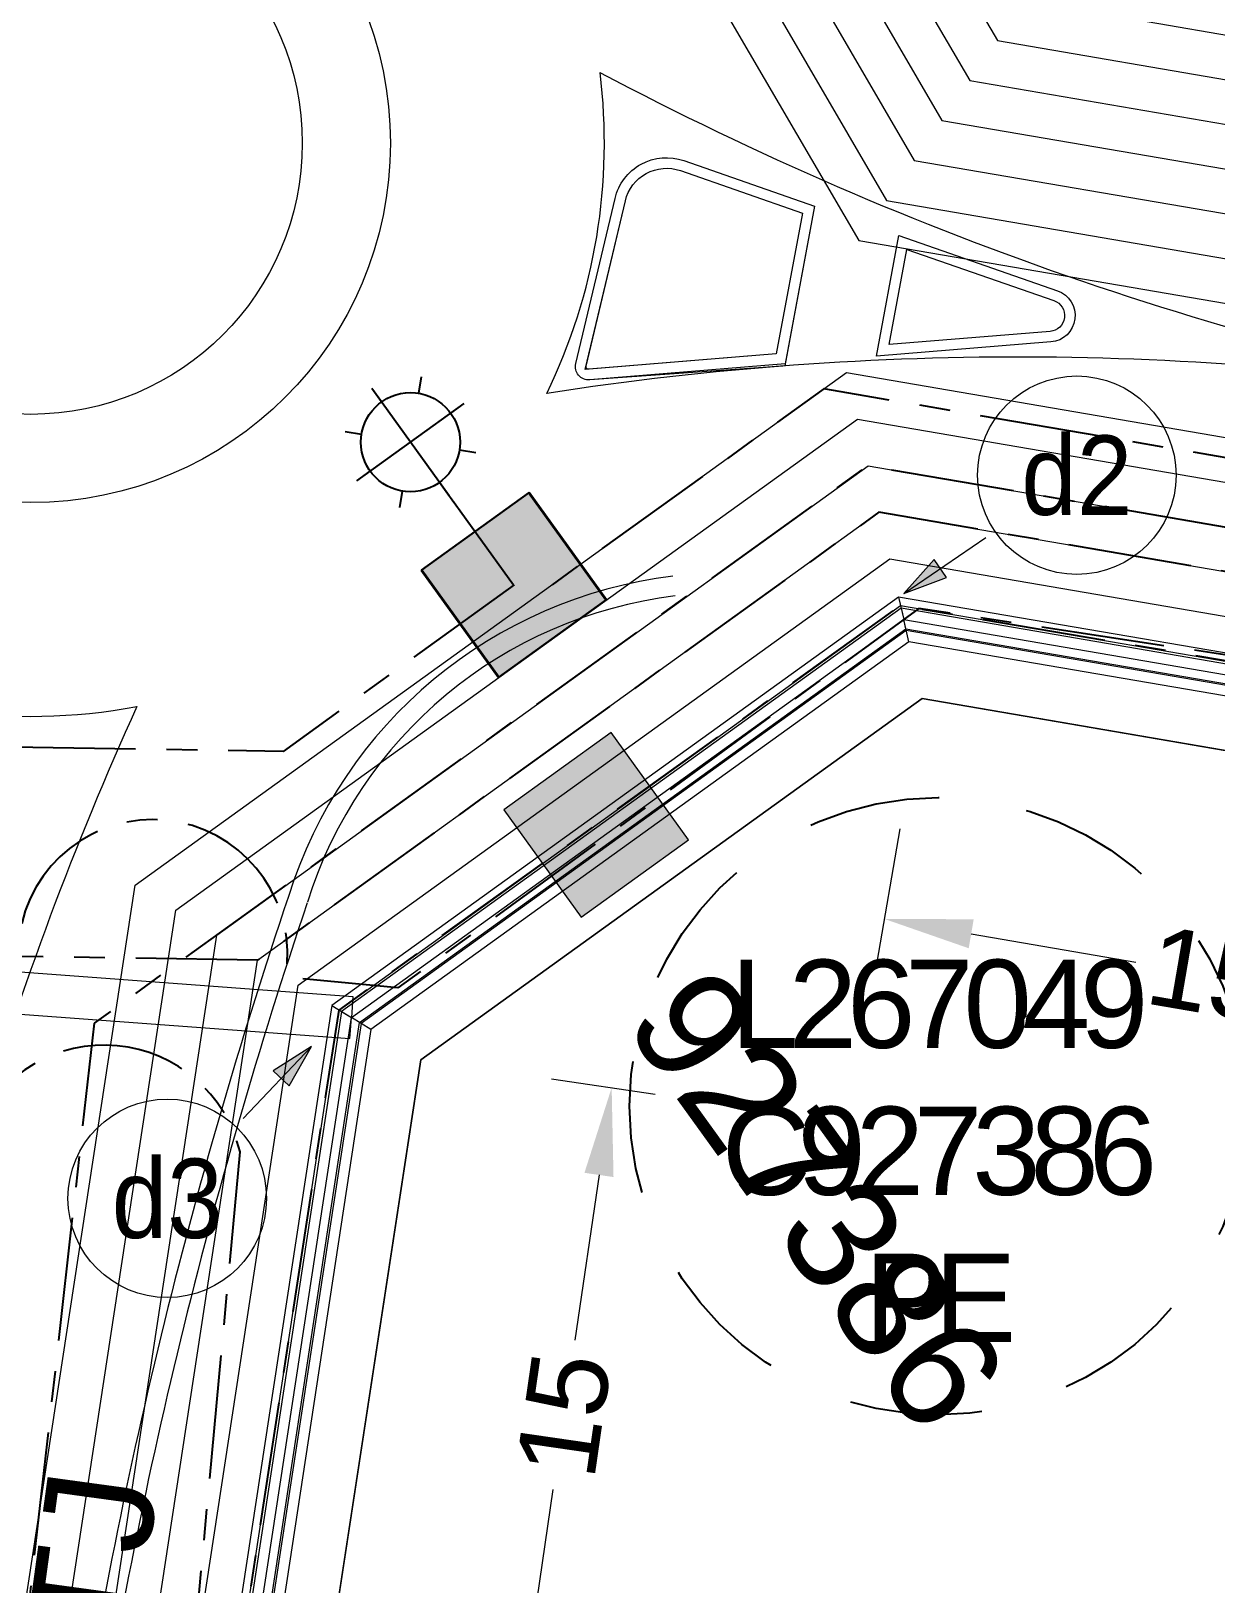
# Model space of a CAD drawing. Header units: metres. Extents: x 264965 to 265706, y 6180501 to 6181430.
# Drawn here: x 265348.45 to 265375.32, y 6180977.81 to 6181013.03 of the extents above; entities that cross this region are included whole.
import ezdxf
from ezdxf.enums import TextEntityAlignment as Align

# ---------------------------------------------------------------- set-up
doc = ezdxf.new("R2010")
doc.units = ezdxf.units.M
doc.linetypes.add('Cable Exist UG', pattern=[7, 4, -1, 1, -1])
doc.linetypes.add('Dash', pattern=[5, 3, -2])
doc.layers.get('0').update_dxf_attribs({"color": 6})
for name, color, linetype, lineweight in [('_User Miscellaneous1', 30, 'Continuous', 13), ('_User Miscellaneous10', 241, 'Continuous', 13), ('_User Miscellaneous3', 51, 'Continuous', 13), ('_User Miscellaneous8', 196, 'Continuous', 13), ('_User_HV_Exist', 1, 'Continuous', 25), ('_User_LV_Exist', 5, 'Continuous', 25), ('_User_SL_Exist', 4, 'Continuous', 25), ('Cadastre Developer_SP_NEW', 92, 'Continuous', 15)]:
    doc.layers.add(name, color=color, linetype=linetype, lineweight=lineweight)
doc.layers.add('_User Miscellaneous12', color=252, linetype='Continuous', lineweight=13, plot=False, transparency=0.5)
doc.layers.add('Equip_SP_SL_EXT', color=7, linetype='Continuous')
doc.styles.add('COLUMN_LABEL', font='arial.ttf', dxfattribs={"height": 2})
doc.styles.add('POLE_LABEL', font='arial.ttf', dxfattribs={"height": 2})
doc.styles.add('SL_LABEL', font='arial.ttf', dxfattribs={"height": 2})
doc.styles.get("Standard").update_dxf_attribs({"font": 'arial.ttf'})
doc.linetypes.add('Cable New UG', pattern='A,6,-0.05,["X",Standard,S=1.8,R=0,X=0,Y=-0.94],-1.8', length=7.85)
doc.dimstyles.new('1.8mm_1_1000', dxfattribs={"dimtxt": 1.8, "dimasz": 2, "dimexe": 1, "dimexo": 3, "dimgap": 0.5, "dimtad": 0, "dimtoh": 1, "dimlfac": -1, "dimzin": 12, "dimdsep": 46, "dimtxsty": 'Standard', "dimcen": 1, "dimclrd": 256, "dimclre": 256, "dimclrt": 256, "dimazin": 3, "dimtfac": 1, "dimtmove": 0, "dimatfit": 3, "dimfxl": 1, "dimtolj": 1, "dimtzin": 0, "dimlwd": -1, "dimlwe": -1, "dimarcsym": 0})

# ---------------------------------------------------------------- blocks, each defined once
blk = doc.blocks.new('*U834')
at = {"layer": 'Equip_SP_SL_EXT'}
h = blk.add_hatch(color=256, dxfattribs=at)
h.dxf.hatch_style = 1
h.paths.add_polyline_path([(-1.5, 1.5), (-1.5, -1.5), (1.5, -1.5), (1.5, 1.5)])
blk.add_lwpolyline([(-1.5, 1.5), (-1.5, -1.5), (1.5, -1.5), (1.5, 1.5)], close=True)
at = {"width": 0.9, "flags": 8}
blk.add_attdef('ASSET_NUM', text='', height=2, dxfattribs=at).set_placement((4, 2), align=Align.MIDDLE_LEFT)
at = {"flags": 1}
blk.add_attdef('Z', (-2.351, -1.813), '', height=0.2, rotation=270, dxfattribs=at)
at = {"flags": 9}
for tag, p in [('NOTES', (-2, -1.813)), ('SUBURB', (-1.8, -1.813)), ('STREETNAME', (-1.6, -1.813)), ('LOCATION', (-1.4, -1.813)), ('LEGEND', (-1.2, -1.813)), ('USAGE', (-1, -1.813)), ('STATE', (-0.8, -1.813)), ('OWNED_BY', (-0.6, -1.813)), ('COLUMN_TYPE', (-0.4, -1.813)), ('STREET_CODE', (-0.2, -1.813)), ('STRUCTURE_PLANT_NUMBER', (0.031, -1.813))]:
    blk.add_attdef(tag, text='', height=0.2, rotation=270, dxfattribs=at).set_placement(p, align=Align.MIDDLE_LEFT)
blk = doc.blocks.new('*U835')
for tag, height, rotation, flags, p in [('LANTNUMBER', 0.2, 270, 9, (-1.4, 2.6)), ('LOUTREACH', 0.2, 270, 9, (-1.4, 2.2)), ('LOUTREACHVOCAB', 0.2, 270, 9, (-1.4, 2)), ('LRATECODE', 0.2, 270, 9, (-1.4, 1.8)), ('LREMOVE', 0.2, 270, 9, (-1.4, 1.6)), ('LREPLACE', 0.2, 270, 9, (-1.4, 1.4)), ('LTYPE', 0.2, 270, 9, (-1.4, 1.2)), ('LTYPEVOCAB', 0.2, 270, 9, (-1.4, 1)), ('LEGEND', 0.2, 270, 9, (-1.4, 0.8)), ('SUBURB', 0.2, 270, 9, (-1.4, 0.6)), ('STREETNAME', 0.2, 270, 9, (-1.4, 0.4)), ('LOCATION', 0.2, 270, 9, (-1.4, 0.2)), ('LNEW', 0.2, 270, 9, (-6.4, 0)), ('LMASTVOCAB', 0.2, 270, 9, (-6.2, 0)), ('LMAST', 0.2, 270, 9, (-6, 0)), ('LLAMPVOCAB', 0.2, 270, 9, (-5.8, 0)), ('LLAMP', 0.2, 270, 9, (-5.6, 0)), ('LEXIST', 0.2, 270, 9, (-5.4, 0)), ('LCHARGE3PERCENT', 0.2, 270, 9, (-5.2, 0)), ('LCHARGE3', 0.2, 270, 9, (-5, 0)), ('LCHARGE2PERCENT', 0.2, 270, 9, (-4.8, 0)), ('LCHARGE2', 0.2, 270, 9, (-4.6, 0)), ('LCHARGE1PERCENT', 0.2, 270, 9, (-4.4, 0)), ('LCHARGE1', 0.2, 270, 9, (-4.2, 0)), ('LCATEGORY', 0.2, 270, 9, (-4, 0)), ('LBRACKETVOCAB', 0.2, 270, 9, (-3.8, 0)), ('LBRACKET', 0.2, 270, 9, (-3.6, 0)), ('LKINGHEIGHT', 0.2, 270, 9, (-3.4, 0)), ('CREPLACE', 0.2, 270, 9, (-3.2, 0)), ('CREMOVE', 0.2, 270, 9, (-3, 0)), ('CNUMBER', 0.2, 270, 9, (-2.8, 0)), ('CNEW', 0.2, 270, 9, (-2.6, 0)), ('CEXIST', 0.2, 270, 9, (-2.4, 0)), ('USAGE', 0.2, 270, 9, (-2.2, 0)), ('STATE', 0.2, 270, 9, (-2, 0)), ('OWNED_BY', 0.2, 270, 9, (-1.8, 0)), ('ORIENTATION', 0.2, 270, 9, (-1.6, 0)), ('OPERATING_VOLTAGE', 0.2, 270, 9, (-1.4, 0)), ('NOTES', 0.2, 270, 9, (-1.4, 0)), ('NO_PHASES', 0.2, 270, 9, (-1.2, 0)), ('LANTERN_TYPE', 0.2, 270, 9, (-1, 0)), ('LANTERN_PURPOSE', 0.2, 270, 9, (-0.8, 0)), ('CONTROL_TYPE', 0.2, 270, 9, (-0.6, 0)), ('CONSTRUCTED_VOLTAGE', 0.2, 270, 9, (-0.4, 0)), ('MAINTAINED_BY', 0.2, 270, 9, (-1.4, -0.663)), ('LNUMBER', 1, 300.7269, 8, (2.717, -6.528))]:
    blk.add_attdef(tag, text='', height=height, rotation=rotation, dxfattribs=dict(flags=flags)).set_placement(p, align=Align.MIDDLE_LEFT)
at = {"style": 'SL_LABEL'}
for tag, height, rotation, flags, p in [('STREET_CODE', 0.001, 270, 9, (0.001, 0)), ('ASSET_NUM', 1, 300.7269, 8, (4.436, -5.506))]:
    blk.add_attdef(tag, text='', height=height, rotation=rotation, dxfattribs=dict(at, flags=flags)).set_placement(p, align=Align.MIDDLE_LEFT)
for tag, p, height, flags in [('Z', (0, 0), 0.001, 1), ('OPERATED_BY', (-1.4, -0.407), 0.2, 9)]:
    blk.add_attdef(tag, p, '', height=height, rotation=270, dxfattribs=dict(flags=flags))
blk.add_wipeout([(2.906, -4.889), (1.674, -4.892), (0.593, -4.301), (0.59, -3.069), (1.181, -1.988), (2.414, -1.985), (3.494, -2.576), (3.497, -3.808)])
for p, q in [((0, 0), (1.469, -2.471)), ((2.414, -1.985), (2.321, -2.348)), ((1.277, -2.149), (2.81, -4.728)), ((3.333, -2.672), (0.754, -4.205)), ((3.333, -2.672), (3.011, -2.864)), ((0.59, -3.069), (0.954, -3.161)), ((3.497, -3.808), (3.134, -3.716)), ((1.077, -4.013), (0.754, -4.205)), ((1.674, -4.892), (1.766, -4.529)), ((2.619, -4.406), (2.81, -4.728))]:
    blk.add_line(p, q)
blk.add_circle((2.044, -3.438), 1.125)
blk = doc.blocks.new('COLUMN_EXT')
blk.add_hatch(color=256).paths.add_polyline_path([(1.5, -1.5), (1.5, 1.5), (-1.5, 1.5), (-1.5, -1.5)])
blk.add_lwpolyline([(1.5, 1.5), (-1.5, 1.5), (-1.5, -1.5), (1.5, -1.5)], close=True)
at = {"flags": 1}
blk.add_attdef('Z', (-1.813, 2.351), '', height=0.2, rotation=180, dxfattribs=at)
at = {"flags": 9}
for tag, p in [('SUBURB', (-1.813, 1.8)), ('NOTES', (-1.813, 2)), ('STREETNAME', (-1.813, 1.6)), ('LOCATION', (-1.813, 1.4)), ('LEGEND', (-1.813, 1.2)), ('USAGE', (-1.813, 1)), ('OWNED_BY', (-1.813, 0.6)), ('STATE', (-1.813, 0.8)), ('COLUMN_TYPE', (-1.813, 0.4))]:
    blk.add_attdef(tag, text='', height=0.2, rotation=180, dxfattribs=at).set_placement(p, align=Align.MIDDLE_LEFT)
for tag, style, p in [('STREET_CODE', 'COLUMN_LABEL', (-1.813, 0.2)), ('STRUCTURE_PLANT_NUMBER', 'POLE_LABEL', (-1.813, -0.031))]:
    blk.add_attdef(tag, text='', height=0.2, rotation=180, dxfattribs=dict(at, style=style)).set_placement(p, align=Align.MIDDLE_LEFT)
at = {"style": 'COLUMN_LABEL', "width": 0.9, "flags": 8}
blk.add_attdef('ASSET_NUM', text='', height=2, rotation=270, dxfattribs=at).set_placement((2, -4), align=Align.MIDDLE_LEFT)
blk = doc.blocks.new('*U569')
h = blk.add_hatch(color=256)
h.dxf.hatch_style = 1
h.paths.add_polyline_path([(1.342, -3.511), (0.864, -3.658), (1.397, -4.54)])
blk.add_line((1.397, -4.54), (0.735, -2.389))
at = {"flags": 128}
blk.add_lwpolyline([(1.342, -3.511), (0.864, -3.658), (1.397, -4.54), (1.342, -3.511)], dxfattribs=at)
blk.add_circle((0, 0), 2.25)
at = {"width": 0.9}
blk.add_attdef('CODE', text='', height=1.8, dxfattribs=at).set_placement((0, 0), align=Align.MIDDLE_CENTER)
at = {"flags": 1}
blk.add_attdef('Z', (0, 0), '', height=0.2, dxfattribs=at)
blk = doc.blocks.new('*D523')
at = {"layer": '_User Miscellaneous1', "transparency": 16777216}
for p, q in [((265368.148, 6180994.932), (265367.629, 6180991.908)), ((265369.769, 6180992.555), (265373.504, 6180991.915)), ((265382.932, 6180992.396), (265382.413, 6180989.372)), ((265380.611, 6180990.695), (265376.877, 6180991.336))]:
    blk.add_line(p, q, dxfattribs=at)
at = {"layer": '_User Miscellaneous1', "linetype": 'Cable New UG', "lineweight": 0, "transparency": 16777216}
for points in [[(265369.826, 6180992.884), (265369.713, 6180992.227), (265367.798, 6180992.893)], [(265380.667, 6180991.024), (265380.555, 6180990.367), (265382.582, 6180990.357)]]:
    blk.add_solid(points, dxfattribs=at)
at = {"layer": '_User Miscellaneous1', "linetype": 'Cable New UG', "lineweight": 0, "transparency": 16777216, "insert": (265375.19, 6180991.625), "char_height": 1.8, "attachment_point": 5, "rotation": 350.2652}
blk.add_mtext('\\A1;15', dxfattribs=at)
blk = doc.blocks.new('*D524')
at = {"layer": '_User Miscellaneous1', "transparency": 16777216}
for p, q in [((265360.257, 6180989.263), (265362.608, 6180988.921)), ((265361.331, 6180987.086), (265360.785, 6180983.336)), ((265359.748, 6180976.2), (265360.293, 6180979.95)), ((265358.1, 6180974.419), (265360.45, 6180974.077))]:
    blk.add_line(p, q, dxfattribs=at)
at = {"layer": '_User Miscellaneous1', "linetype": 'Cable New UG', "lineweight": 0, "transparency": 16777216}
for points in [[(265361.001, 6180987.134), (265361.66, 6180987.038), (265361.618, 6180989.065)], [(265359.418, 6180976.248), (265360.078, 6180976.152), (265359.46, 6180974.221)]]:
    blk.add_solid(points, dxfattribs=at)
at = {"layer": '_User Miscellaneous1', "linetype": 'Cable New UG', "lineweight": 0, "transparency": 16777216, "insert": (265360.539, 6180981.643), "char_height": 1.8, "attachment_point": 5, "rotation": 81.7288}
blk.add_mtext('\\A1;15', dxfattribs=at)
blk = doc.blocks.new('*U570')
h = blk.add_hatch(color=256)
h.dxf.hatch_style = 1
h.paths.add_polyline_path([(-0.574, 3.714), (-0.075, 3.758), (-0.411, 4.732)])
blk.add_line((-0.411, 4.732), (-0.216, 2.491))
at = {"flags": 128}
blk.add_lwpolyline([(-0.574, 3.714), (-0.075, 3.758), (-0.411, 4.732), (-0.574, 3.714)], dxfattribs=at)
blk.add_circle((0, 0), 2.25)
at = {"width": 0.9}
blk.add_attdef('CODE', text='', height=1.8, dxfattribs=at).set_placement((0, 0), align=Align.MIDDLE_CENTER)
at = {"flags": 1}
blk.add_attdef('Z', (0, 0), '', height=0.2, dxfattribs=at)

msp = doc.modelspace()

# ---------------------------------------------------------------- hatches: boundary and pattern name
at = {"layer": '_User Miscellaneous1', "transparency": 33554636}
h = msp.add_hatch(color=256, dxfattribs=at)
h.dxf.hatch_style = 1
h.paths.add_polyline_path([(265361.604, 6180997.12), (265359.171, 6180995.366), (265359.942, 6180994.295), (265362.376, 6180996.049)])
h = msp.add_hatch(color=256, dxfattribs=at)
h.dxf.hatch_style = 1
h.paths.add_polyline_path([(265363.358, 6180994.687), (265362.937, 6180995.271), (265360.504, 6180993.516), (265360.925, 6180992.932)])

# ---------------------------------------------------------------- linework, layer by layer
at = {"layer": '_User Miscellaneous1'}
for p, q in [((265368.122, 6181000.192), (265355.272, 6180990.928)), ((265429.634, 6180989.639), (265368.122, 6181000.192)), ((265368.122, 6181000.192), (265368.24, 6180999.685)), ((265368.181, 6180999.938), (265355.494, 6180990.792)), ((265429.495, 6180989.419), (265368.181, 6180999.938)), ((265368.181, 6180999.938), (265368.24, 6180999.685)), ((265368.298, 6180999.431), (265355.938, 6180990.52)), ((265368.357, 6180999.178), (265368.24, 6180999.685)), ((265368.298, 6180999.431), (265368.24, 6180999.685)), ((265429.219, 6180988.98), (265368.298, 6180999.431)), ((265368.357, 6180999.178), (265356.16, 6180990.385)), ((265429.08, 6180988.76), (265368.357, 6180999.178)), ((265355.272, 6180990.928), (265349.777, 6180954.97)), ((265355.272, 6180990.928), (265355.716, 6180990.656)), ((265355.494, 6180990.792), (265350.014, 6180954.934)), ((265355.494, 6180990.792), (265355.716, 6180990.656)), ((265356.16, 6180990.385), (265355.716, 6180990.656)), ((265355.938, 6180990.52), (265355.716, 6180990.656)), ((265355.938, 6180990.52), (265350.489, 6180954.861)), ((265356.16, 6180990.385), (265350.726, 6180954.825))]:
    msp.add_line(p, q, dxfattribs=at)
at = {"layer": '_User Miscellaneous1', "lineweight": 0}
for p, q in [((265335.396, 6180992.643), (265355.751, 6180991.135)), ((265335.396, 6180992.643), (265355.751, 6180991.135)), ((265335.325, 6180991.685), (265355.68, 6180990.178)), ((265335.325, 6180991.685), (265355.68, 6180990.178)), ((265355.751, 6180991.135), (265355.716, 6180990.656)), ((265355.751, 6180991.135), (265355.716, 6180990.656)), ((265355.68, 6180990.178), (265355.716, 6180990.656)), ((265355.68, 6180990.178), (265355.716, 6180990.656))]:
    msp.add_line(p, q, dxfattribs=at)
at = {"layer": '_User Miscellaneous1', "transparency": 33554508}
for centre, radius, start, end in [((265348.453, 6181010.486), 13, 334.1094, 7.0906), ((265396.519, 6181078.336), 75, 242.03869, 260.26519), ((265370.821, 6180936.336), 69.3, 80.26519, 98.85899), ((265348.453, 6181010.486), 13, 242.551, 280.6464), ((265419.153, 6180966.72), 75, 155.59444, 171.31148)]:
    msp.add_arc(centre, radius, start, end, dxfattribs=at)
at = {"layer": '_User Miscellaneous10'}
msp.add_lwpolyline([(265304.878, 6180825.875, 0.147536), (265345.183, 6180910.475), (265357.289, 6180989.694), (265368.655, 6180997.889), (265428.377, 6180987.643), (265432.479, 6180981.866), (265411.407, 6180856.104, 0.350626), (265441.201, 6180802.647)], format="xyb", dxfattribs=at)
at = {"layer": '_User Miscellaneous12', "color": 5, "transparency": 33554534}
for points in [[(265581.662, 6180958.668), (265614.863, 6181035.737, 0.406457), (265587.446, 6181107.414), (265571.217, 6181114.922), (265561.037, 6181112.107), (265517.586, 6181048.301, 0.123106), (265512.137, 6181033.507, -1.666667), (265497.551, 6181043.44, 0.123106), (265509.32, 6181053.929), (265551.306, 6181115.584), (265548.595, 6181125.388), (265516.148, 6181140.4, -0.066303), (265470.451, 6181169.417), (265459.358, 6181168.206), (265385.171, 6181072.885, 0.073228), (265360.051, 6181028.516), (265369.736, 6181011.908), (265432.513, 6181001.138, -0.047314), (265488.104, 6180986.084), (265572.056, 6180954.578)], [(265580.142, 6180960.194), (265613.026, 6181036.528, 0.406457), (265586.606, 6181105.599), (265571.043, 6181112.799), (265562.277, 6181110.375), (265519.239, 6181047.175, 0.123106), (265514.126, 6181033.292, -1.666667), (265496.622, 6181045.211, 0.123106), (265507.667, 6181055.055), (265549.132, 6181115.944), (265546.914, 6181123.962), (265515.308, 6181138.585, -0.065266), (265469.822, 6181167.336), (265460.417, 6181166.309), (265386.749, 6181071.656, 0.071833), (265362.265, 6181028.689), (265370.993, 6181013.721), (265432.851, 6181003.109, -0.047314), (265488.807, 6180987.956), (265572.009, 6180956.732)]]:
    msp.add_lwpolyline(points, format="xyb", close=True, dxfattribs=at)
at = {"layer": '_User Miscellaneous12', "color": 1, "transparency": 33554534}
msp.add_lwpolyline([(265580.902, 6180959.431), (265613.945, 6181036.132, 0.406457), (265587.026, 6181106.506), (265571.13, 6181113.861), (265561.657, 6181111.241), (265518.412, 6181047.738, 0.123106), (265513.131, 6181033.4, -1.666667), (265497.087, 6181044.326, 0.123106), (265508.494, 6181054.492), (265550.219, 6181115.764), (265547.755, 6181124.675), (265515.728, 6181139.493, -0.065782), (265470.136, 6181168.376), (265459.888, 6181167.258), (265385.96, 6181072.271, 0.072534), (265361.158, 6181028.603), (265370.364, 6181012.815), (265432.682, 6181002.124, -0.047314), (265488.456, 6180987.02), (265572.032, 6180955.655)], format="xyb", close=True, dxfattribs=at)
at = {"layer": '_User Miscellaneous12', "color": 6, "transparency": 33554534}
msp.add_lwpolyline([(265303.619, 6180827.018, 0.147536), (265343.502, 6180910.732), (265355.716, 6180990.656), (265368.24, 6180999.685), (265429.357, 6180989.2), (265434.272, 6180982.278), (265413.084, 6180855.823, 0.350626), (265441.844, 6180804.221)], format="xyb", dxfattribs=at)
at = {"layer": '_User Miscellaneous12', "color": 4, "transparency": 33554534}
msp.add_lwpolyline([(265303.767, 6180826.883, 0.147536), (265343.7, 6180910.702), (265355.901, 6180990.543), (265368.289, 6180999.474), (265429.242, 6180989.017), (265434.061, 6180982.229), (265412.887, 6180855.856, 0.350626), (265441.768, 6180804.035)], format="xyb", dxfattribs=at)
at = {"layer": '_User Miscellaneous3', "flags": 128}
for points in [[(265354.603, 6181010.486, -1), (265342.303, 6181010.486, -1)], [(265365.157, 6181005.404), (265361.12, 6181005.12, -0.509821), (265360.804, 6181005.488), (265361.694, 6181009.234, -0.444352), (265363.256, 6181010.09), (265366.217, 6181009.059), (265365.545, 6181005.435, 0.001402)], [(265365.944, 6181008.9), (265365.351, 6181005.707), (265361.018, 6181005.352), (265361.928, 6181009.179, -0.444352), (265363.177, 6181009.863)], [(265371.576, 6181005.977), (265367.619, 6181005.652), (265368.128, 6181008.394), (265371.724, 6181007.141, -0.810608)], [(265371.556, 6181006.216), (265367.913, 6181005.917), (265368.313, 6181008.075), (265371.645, 6181006.915, -0.810608)]]:
    msp.add_lwpolyline(points, format="xyb", close=True, dxfattribs=at)
at = {"layer": '_User Miscellaneous3'}
for points in [[(265360.804, 6181005.488), (265361.694, 6181009.234, -0.444352), (265363.256, 6181010.09), (265366.217, 6181009.059), (265365.554, 6181005.483), (265361.12, 6181005.12, -0.509821)], [(265361.037, 6181005.432), (265361.928, 6181009.179, -0.444352), (265363.177, 6181009.863), (265365.944, 6181008.9), (265365.351, 6181005.707), (265361.101, 6181005.359, -0.509821)], [(265367.619, 6181005.652), (265368.128, 6181008.394), (265371.724, 6181007.141, -0.810608), (265371.576, 6181005.977)], [(265367.913, 6181005.917), (265368.313, 6181008.075), (265371.645, 6181006.915, -0.810608), (265371.556, 6181006.216)]]:
    msp.add_lwpolyline(points, format="xyb", close=True, dxfattribs=at)
msp.add_circle((265348.453, 6181010.486), 6.15, dxfattribs=at)
for radius in [119, 118.55]:
    msp.add_arc((265467.028, 6180955.307), radius, 161.3291, 171.31148, dxfattribs=at)
at = {"layer": '_User_HV_Exist', "linetype": 'Cable Exist UG', "ltscale": 0.7, "flags": 128}
msp.add_lwpolyline([(265352.057, 6180975.32), (265353.192, 6180987.612), (265353.192, 6180987.612, 0.713896), (265347.227, 6180988.162), (265336.868, 6180988.875), (265324.132, 6181006.542), (265318.415, 6181007.522, 0.039623), (265269.749, 6181011.84), (265262.428, 6180990.915)], format="xyb", dxfattribs=at)
at = {"layer": '_User_LV_Exist', "linetype": 'Cable Exist UG', "ltscale": 0.7, "transparency": 33554687, "flags": 128}
msp.add_lwpolyline([(265383.362, 6180997.428), (265381.4, 6180999.761), (265367.678, 6181002.115), (265353.588, 6180991.958), (265335.675, 6180992.24), (265324.704, 6181007.458, 0.009608), (265308.845, 6181010.011)], format="xyb", dxfattribs=at)
msp.add_lwpolyline([(265349.953, 6180954.928), (265355.438, 6180990.826), (265368.166, 6181000.002), (265383.362, 6180997.428)], dxfattribs=at)
at = {"layer": '_User_SL_Exist', "linetype": 'Cable Exist UG', "ltscale": 0.7, "transparency": 33554687, "flags": 128}
msp.add_lwpolyline([(265383.362, 6180997.428), (265382.489, 6181002.159), (265366.43, 6181004.914), (265359.712, 6181000.071)], dxfattribs=at)
at = {"layer": '_User_SL_Exist', "linetype": 'Dash'}
msp.add_circle((265369.023, 6180988.645), 7, dxfattribs=at)
at = {"layer": 'Cadastre Developer_SP_NEW', "transparency": 33554687}
msp.add_lwpolyline([(265383.022, 6180995.424), (265368.655, 6180997.889), (265357.289, 6180989.694), (265351.925, 6180954.597), (265375.407, 6180950.663)], close=True, dxfattribs=at)

# ---------------------------------------------------------------- block references
at = {"layer": '_User Miscellaneous1'}
ref = msp.add_blockref('*U834', (265361.265, 6180995.026), dxfattribs=dict(at, rotation=305.788339263306))
ref.add_attrib('ASSET_NUM', '927386', dxfattribs={"layer": '0', "height": 2.5, "rotation": 305.7883}).set_placement((265362.873, 6180991.254), align=Align.MIDDLE_LEFT)
at = {"layer": '_User Miscellaneous8', "transparency": 33554687}
ref = msp.add_blockref('*U570', (265372.164, 6181002.956), dxfattribs=dict(at, rotation=119.3988901699086))
ref.add_attrib('CODE', 'd2', dxfattribs={"layer": '0', "height": 1.8, "width": 0.9}).set_placement((265372.164, 6181002.956), align=Align.MIDDLE_CENTER)
ref = msp.add_blockref('*U569', (265351.542, 6180986.555), dxfattribs=dict(at, rotation=119.3988901699086))
ref.add_attrib('CODE', 'd3', dxfattribs={"layer": '0', "height": 1.8, "width": 0.9}).set_placement((265351.542, 6180986.555), align=Align.MIDDLE_CENTER)

# ---------------------------------------------------------------- texts
at = {"layer": '_User Miscellaneous1'}
msp.add_text('STJ', height=2.5, rotation=82.2051, dxfattribs=at).set_placement((265350.5, 6180974))
at = {"layer": '_User_SL_Exist', "insert": (265368.932, 6180987.633), "char_height": 2, "attachment_point": 5}
msp.add_mtext('{\\T0.8;L267049\\PC927386\\PPE}', dxfattribs=at)

# ---------------------------------------------------------------- dimensions: what is measured, and where the dimension line sits
at = {"layer": '_User Miscellaneous1', "color": 2, "linetype": 'Cable New UG', "lineweight": 0}
for p1, p2, distance, picture, middle in [((265368.655, 6180997.889), (265383.439, 6180995.352), -5.068, '*D523', (265375.19, 6180991.625)), ((265357.289, 6180989.694), (265355.131, 6180974.85), 4.375, '*D524', (265360.539, 6180981.643))]:
    dim = msp.add_aligned_dim(p1=p1, p2=p2, distance=distance, dimstyle='1.8mm_1_1000', dxfattribs=at)
    dim.commit()
    dim.dimension.update_dxf_attribs({"geometry": picture, "text_midpoint": middle})

# ---------------------------------------------------------------- next in the draw order: block references
at = {"layer": '_User_SL_Exist', "rotation": 185.0614031725279}
msp.add_blockref('*U835', (265359.395, 6181000.459), dxfattribs=at)

# ---------------------------------------------------------------- next in the draw order: linework, layer by layer
at = {"layer": '_User Miscellaneous1', "transparency": 33554508, "flags": 128}
msp.add_lwpolyline([(265356.603, 6181010.486, -1), (265340.303, 6181010.486, -1)], format="xyb", close=True, dxfattribs=at)
at = {"layer": '_User Miscellaneous1', "transparency": 33554508}
msp.add_circle((265348.453, 6181010.486), 8.15, dxfattribs=at)
at = {"layer": '_User Miscellaneous12', "color": 5, "transparency": 33554534}
for points in [[(265584.702, 6180955.615), (265618.537, 6181034.154, 0.406457), (265589.125, 6181111.044), (265571.565, 6181119.168), (265558.556, 6181115.571), (265514.279, 6181050.552, 0.123106), (265508.161, 6181033.938, -1.666667), (265499.409, 6181039.898, 0.123106), (265512.626, 6181051.678), (265555.655, 6181114.864), (265551.956, 6181128.241), (265517.827, 6181144.031, -0.068428), (265471.725, 6181173.579), (265457.241, 6181171.999), (265382.015, 6181075.342, 0.075943), (265355.633, 6181028.152), (265367.22, 6181008.281), (265431.836, 6180997.196, -0.047314), (265486.699, 6180982.339), (265572.15, 6180950.27)], [(265583.182, 6180957.141), (265616.7, 6181034.945, 0.406457), (265588.285, 6181109.229), (265571.391, 6181117.045), (265559.796, 6181113.839), (265515.932, 6181049.426, 0.123106), (265510.149, 6181033.723, -1.666667), (265498.48, 6181041.669, 0.123106), (265510.973, 6181052.804), (265553.481, 6181115.224), (265550.276, 6181126.815), (265516.988, 6181142.216, -0.067357), (265471.085, 6181171.498), (265458.3, 6181170.102), (265383.593, 6181074.113, 0.074598), (265357.841, 6181028.337), (265368.478, 6181010.094), (265432.175, 6180999.167, -0.047314), (265487.401, 6180984.211), (265572.103, 6180952.424)]]:
    msp.add_lwpolyline(points, format="xyb", close=True, dxfattribs=at)
at = {"layer": '_User Miscellaneous12', "color": 1, "transparency": 33554534}
for points in [[(265583.942, 6180956.378), (265617.619, 6181034.55, 0.406457), (265588.705, 6181110.137), (265571.478, 6181118.107), (265559.176, 6181114.705), (265515.106, 6181049.989, 0.123106), (265509.155, 6181033.83, -1.666667), (265498.944, 6181040.783, 0.123106), (265511.8, 6181052.241), (265554.568, 6181115.044), (265551.116, 6181127.528), (265517.408, 6181143.123, -0.06789), (265471.404, 6181172.539), (265457.771, 6181171.05), (265382.804, 6181074.727, 0.075273), (265356.736, 6181028.245), (265367.849, 6181009.188), (265432.005, 6180998.181, -0.047314), (265487.05, 6180983.275), (265572.126, 6180951.347)], [(265582.422, 6180957.904), (265615.782, 6181035.341, 0.406457), (265587.865, 6181108.321), (265571.304, 6181115.984), (265560.416, 6181112.973), (265516.759, 6181048.864, 0.123106), (265511.143, 6181033.615, -1.666667), (265498.016, 6181042.555, 0.123106), (265510.147, 6181053.367), (265552.394, 6181115.404), (265549.435, 6181126.102), (265516.568, 6181141.308, -0.066828), (265470.768, 6181170.457), (265458.829, 6181169.154), (265384.382, 6181073.499, 0.073916), (265358.946, 6181028.427), (265369.107, 6181011.001), (265432.344, 6181000.152, -0.047314), (265487.753, 6180985.147), (265572.079, 6180953.501)]]:
    msp.add_lwpolyline(points, format="xyb", close=True, dxfattribs=at)
for points in [[(265299.697, 6180830.582, 0.147536), (265338.263, 6180911.533), (265350.813, 6180993.655), (265366.944, 6181005.285), (265432.411, 6180994.053), (265439.861, 6180983.561), (265418.311, 6180854.947, 0.350626), (265443.848, 6180809.127)], [(265301.177, 6180829.237, 0.147536), (265340.24, 6180911.231), (265352.663, 6180992.523), (265367.433, 6181003.171), (265431.258, 6180992.222), (265437.752, 6180983.077), (265416.339, 6180855.278, 0.350626), (265443.092, 6180807.275)], [(265302.657, 6180827.892, 0.147536), (265342.217, 6180910.929), (265354.513, 6180991.392), (265367.922, 6181001.058), (265430.106, 6180990.39), (265435.643, 6180982.593), (265414.366, 6180855.608, 0.350626), (265442.335, 6180805.424)]]:
    msp.add_lwpolyline(points, format="xyb", dxfattribs=at)
at = {"layer": '_User Miscellaneous12', "color": 5, "transparency": 33554534}
for points in [[(265300.437, 6180829.91, 0.147536), (265339.252, 6180911.382), (265351.738, 6180993.089), (265367.189, 6181004.228), (265431.835, 6180993.137), (265438.806, 6180983.319), (265417.325, 6180855.113, 0.350626), (265443.47, 6180808.201)], [(265301.917, 6180828.565, 0.147536), (265341.229, 6180911.08), (265353.588, 6180991.958), (265367.678, 6181002.115), (265430.682, 6180991.306), (265436.697, 6180982.835), (265415.352, 6180855.443, 0.350626), (265442.714, 6180806.35)], [(265303.397, 6180827.22, 0.147536), (265343.206, 6180910.778), (265355.438, 6180990.826), (265368.166, 6181000.002), (265429.53, 6180989.474), (265434.588, 6180982.35), (265413.38, 6180855.774, 0.350626), (265441.957, 6180804.498)]]:
    msp.add_lwpolyline(points, format="xyb", dxfattribs=at)
at = {"layer": '_User Miscellaneous3'}
for radius in [10.45, 10]:
    msp.add_arc((265364.266, 6180990.29), radius, 96.9263, 162.668, dxfattribs=at)
at = {"layer": '_User_HV_Exist', "linetype": 'Cable Exist UG', "ltscale": 0.7, "flags": 128}
for points in [[(265383.828, 6180997.619), (265368.581, 6180999.933), (265356.773, 6180991.328), (265354.224, 6180991.572, 0.971853), (265348.239, 6180992.779), (265338.543, 6180993.393), (265326.421, 6181010.208, 0.057986), (265256.98, 6181015.481), (265253.709, 6181030.987, -0.047163), (265251.162, 6181067.192, -0.166573), (265263.563, 6181113.536), (265329.694, 6181211.968), (265320.027, 6181218.189), (265311.181, 6181236.123), (265237.812, 6181240.735), (265238.439, 6181250.715, 0.058131), (265211.865, 6181248.777), (265220.136, 6181261.29), (265205.955, 6181270.665)], [(265226.704, 6180824.343), (265235.707, 6180810.855), (265241.845, 6180807.576), (265249.548, 6180807.973), (265257.38, 6180793.413), (265273.176, 6180804.077, 0.059919), (265301.695, 6180828.766, 0.147411), (265340.92, 6180911.048), (265347.51, 6180969.339), (265349.894, 6180990.528), (265367.433, 6181003.171), (265431.258, 6180992.222), (265436.769, 6180984.461), (265446.444, 6180981.675), (265456.363, 6180987.165), (265485.338, 6180977.43), (265489.484, 6180988.882), (265490.704, 6180988.441, 0.951004), (265493.906, 6180987.282), (265500.767, 6180984.797), (265507.819, 6181004.281)]]:
    msp.add_lwpolyline(points, format="xyb", dxfattribs=at)
at = {"layer": '_User_SL_Exist', "linetype": 'Cable Exist UG', "ltscale": 0.7, "transparency": 33554687, "flags": 128}
msp.add_lwpolyline([(265359.406, 6181000.467), (265354.169, 6180996.691), (265337.775, 6180996.954), (265333.745, 6181002.399)], dxfattribs=at)

# ---------------------------------------------------------------- next in the draw order: block references
at = {"layer": '_User_SL_Exist', "ltscale": 0.5, "rotation": 125.7883392779901}
msp.add_blockref('COLUMN_EXT', (265359.395, 6181000.459), dxfattribs=at)
at = {"layer": '_User_SL_Exist', "rotation": 305.788339263306}
msp.add_blockref('*U834', (265359.406, 6181000.467), dxfattribs=at)

doc.saveas('drawing.dxf')
